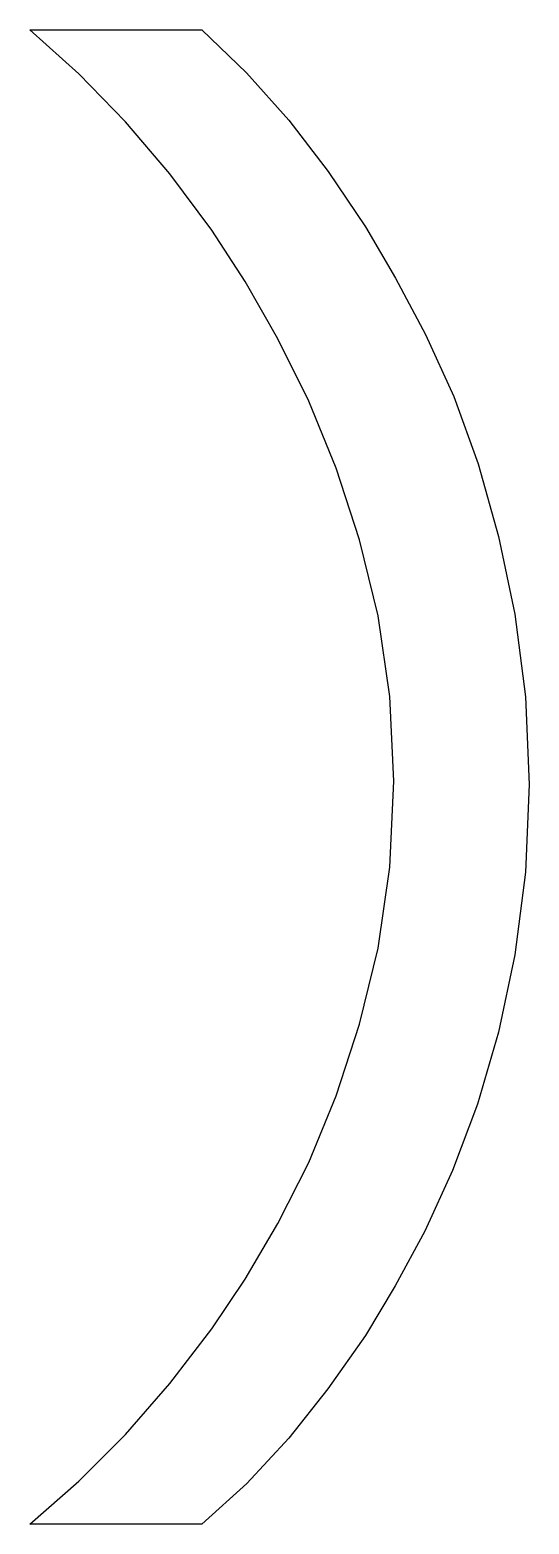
# Model space of a CAD drawing. Extents: x 0.8 to 4.9, y -1.6 to 10.8.
import ezdxf

# ---------------------------------------------------------------- set-up
doc = ezdxf.new("R2010")
doc.units = 0
doc.layers.get('0').update_dxf_attribs({"linetype": 'CONTINUOUS'})

msp = doc.modelspace()

# ---------------------------------------------------------------- linework, layer by layer
at = {"color": 0}
for p, q in [((1.17095, 10.4688), (0.763889, 10.8333)), ((0.763889, 10.8333), (2.19444, 10.8333)), ((2.19444, 10.8333), (2.56597, 10.4757)), ((1.55897, 10.0695), (1.17095, 10.4688)), ((2.56597, 10.4757), (2.91667, 10.0833)), ((1.9279, 9.63547), (1.55897, 10.0695)), ((2.91667, 10.0833), (3.24647, 9.65625)), ((2.27778, 9.16667), (1.9279, 9.63547)), ((3.24647, 9.65625), (3.55556, 9.19444)), ((2.55376, 8.73964), (2.27778, 9.16667)), ((3.55556, 9.19444), (3.80556, 8.76915)), ((2.82639, 8.26389), (2.55376, 8.73964)), ((3.80556, 8.76915), (4.05556, 8.29861)), ((3.08333, 7.74485), (2.82639, 8.26389)), ((4.05556, 8.29861), (4.28993, 7.78299)), ((3.3125, 7.1875), (3.08333, 7.74485)), ((4.28993, 7.78299), (4.49306, 7.22222)), ((4.49306, 7.22222), (4.66314, 6.61806)), ((3.50694, 6.59201), (3.3125, 7.1875)), ((3.65972, 5.95833), (3.50694, 6.59201)), ((4.66314, 6.61806), (4.79861, 5.97222)), ((4.79861, 5.97222), (4.88715, 5.28472)), ((3.75863, 5.28825), (3.65972, 5.95833)), ((3.79167, 4.58333), (3.75863, 5.28825)), ((4.88715, 5.28472), (4.91667, 4.55556)), ((3.75863, 3.86806), (3.79167, 4.58333)), ((4.91667, 4.55556), (4.88715, 3.82639)), ((3.65972, 3.19444), (3.75863, 3.86806)), ((4.88715, 3.82639), (4.79861, 3.13889)), ((3.50694, 2.56082), (3.65972, 3.19444)), ((4.79861, 3.13889), (4.6614, 2.49485)), ((3.3125, 1.96528), (3.50694, 2.56082)), ((4.6614, 2.49485), (4.48611, 1.89583)), ((3.08333, 1.41146), (3.3125, 1.96528)), ((4.48611, 1.89583), (4.27951, 1.34375)), ((2.82639, 0.902778), (3.08333, 1.41146)), ((4.27951, 1.34375), (4.04861, 0.840278)), ((2.55376, 0.441026), (2.82639, 0.902778)), ((4.04861, 0.840278), (3.80376, 0.383735)), ((2.27778, 0.027778), (2.55376, 0.441026)), ((3.80376, 0.383735), (3.55556, -0.027778)), ((1.9279, -0.427897), (2.27778, 0.027778)), ((3.55556, -0.027778), (3.243, -0.470486)), ((1.55897, -0.85064), (1.9279, -0.427897)), ((3.243, -0.470486), (2.91667, -0.881944)), ((1.17095, -1.2404), (1.55897, -0.85064)), ((2.91667, -0.881944), (2.56944, -1.25868)), ((0.763889, -1.59722), (1.17095, -1.2404)), ((2.56944, -1.25868), (2.19444, -1.59722)), ((2.19444, -1.59722), (0.763889, -1.59722))]:
    msp.add_line(p, q, dxfattribs=at)

doc.saveas('drawing.dxf')
